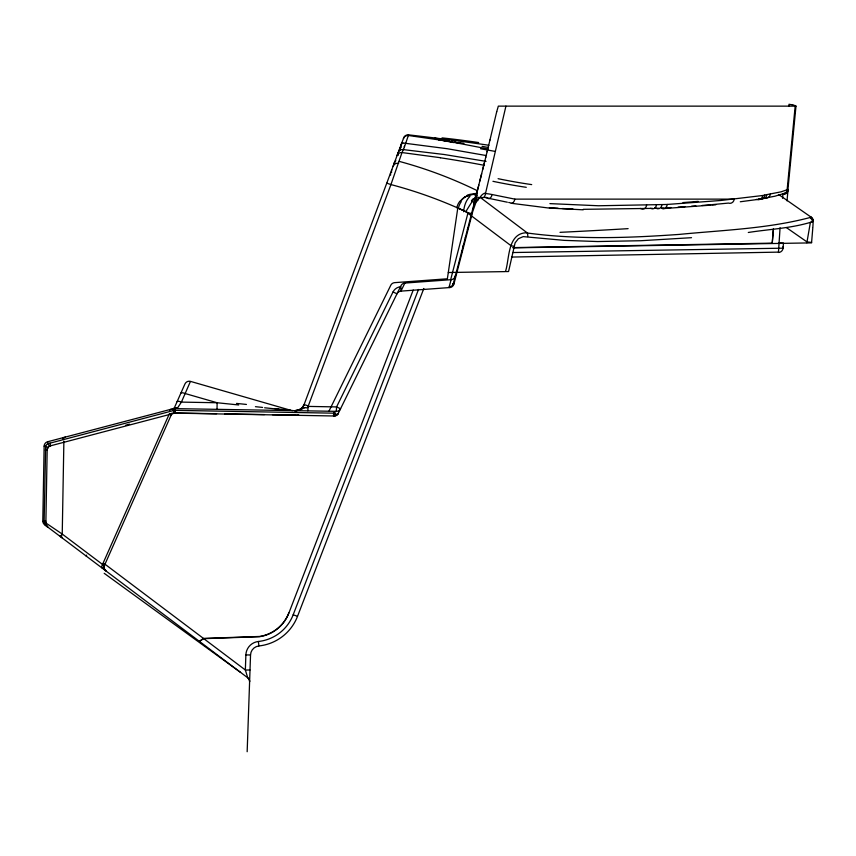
<?xml version="1.0" encoding="UTF-8"?>
<svg xmlns="http://www.w3.org/2000/svg" width="856" height="856" viewBox="0 0 856 856"><rect width="100%" height="100%" fill="white"/><g stroke="black" fill="none" stroke-linecap="round" stroke-linejoin="round"><path stroke-width="1.28" d="M778.511 252.124L511.685 257.057M811.007 218.655L811.188 217.221L778.564 194.462M418.52 289.446L293.18 614.779A42.062 42.03 -2 0 1 258.394 641.486A14.028 14.017 -2 0 0 245.875 654.936L245.351 669.991L247.748 677.802A4.676 4.58 30.9 0 1 249.599 681.697A4.676 4.676 0 0 0 247.748 677.802L44.662 524.749A4.676 4.676 0 0 1 42.8 520.93L44.138 446.179A4.676 4.676 0 0 1 47.615 441.75L175.673 408.045A5.329 4.473 57.8 0 1 177.524 408.023M48.075 443.59A4.055 4.045 -29.8 0 0 45.742 446.286A16.189 16.039 54.5 0 0 45.657 446.864L44.105 522.267M457.8 266.569L455.274 276.188A4.697 4.687 -40.9 0 1 451.069 279.687L404.867 283.069A4.708 4.697 -40.9 0 0 400.983 285.69L338.281 413.373A4.665 4.654 -40.9 0 1 334 415.984L175.298 413.148A4.676 4.665 -40.9 0 0 174.025 413.309L50.643 445.783A4.665 4.654 -40.9 0 0 47.166 450.213L45.86 523.241A4.28 2.739 -65.1 0 0 45.828 523.722L46.32 525.338A3.51 2.087 -25.6 0 0 44.897 524.471L44.116 522.385A3.51 0.942 1 0 1 45.86 523.241A4.697 4.687 -40.9 0 0 47.722 527.05A21.25 20.03 -50.1 0 1 44.812 524.557L44.897 524.471M174.924 413.148L174.956 408.483A10.679 9.994 76.2 0 0 172.837 408.772A4.676 2.771 75.3 0 0 171.767 409.575M175.298 413.138L175.352 410.345L333.615 413.17L336.269 411.362A4.676 4.676 0 0 0 340.56 408.74L336.569 406.921L308.106 406.407L307.828 410.827M217.017 409.221L217.135 402.748L185.206 393.546A4.676 1.327 23.9 0 0 180.905 393.086M272.476 414.721L295.106 414.775M333.615 413.17L333.562 415.941M174.357 413.191L173.543 408.601M295.17 411.276L295.192 410.634A9.32 9.266 -40.9 0 0 304.115 404.546L308.288 405.937L390.935 184.575L401.999 152.561L440.401 157.707M247.159 751.728L250.541 654.936A9.352 9.341 -2 0 1 258.897 645.959A46.738 46.706 -2 0 0 297.535 616.299L423.838 288.472M788.879 106.401L789.007 104.272L790.709 104.56M782.748 196.302L782.93 193.595A4.676 4.676 0 0 0 788.002 189.347L787.777 192.611M812.879 226.904L813.189 221.533A4.676 4.676 0 0 0 811.178 217.167L811.188 217.221M812.826 227.621L811.563 242.879L513.001 247.855M773.364 229.215L772.23 243.147L512.99 247.619M772.23 243.393L773.428 228.745M780.073 227.75L778.478 251.921M806.866 242.794L810.407 222.228M782.705 196.752L782.566 198.282M787.017 200.871L787.723 193.146M795.973 106.144L795.181 106.144L787.124 189.871A4.676 4.676 63.6 0 1 781.988 194.066L774.947 196.206L760.92 198.827M795.984 106.133L787.937 189.444A4.676 4.676 0 0 1 782.833 193.638L782.833 193.638M386.784 183.173L390.935 184.575A449.368 448.351 -40.9 0 1 457.789 207.987L447.367 278.789L394.659 282.651A4.708 4.697 -40.9 0 0 390.775 285.273L328.939 411.201M448.298 272.508L505.425 271.609C509.513 259.882 507.191 234.073 525.648 232.779C576.602 239.873 628.25 238.032 679.407 234.394C723.17 230.114 767.993 228.723 810.621 217.381M691.52 237.69L640.737 240.729L597.659 241.542L564.222 240.365L523.209 236.62L518.361 238.738L515.098 242.879L508.56 271.523L506.26 271.598M505.928 106.144L485.491 193.52A4.676 2.536 -85.8 0 1 481.757 197.34M496.694 111.794L498.331 106.133L795.181 106.144M496.705 111.74L489.921 140.159M487.107 151.737L488.583 145.648M488.519 145.937L489.953 140.01M485.673 157.558L487.214 151.287M484.443 162.554L479.809 181.14M485.834 156.916L482.773 169.295M481.639 173.811L474.021 203.953M336.312 411.297L336.569 406.921L393.011 291.971A9.427 9.405 -40.9 0 1 400.79 286.728L400.886 288.108M478.814 185.067L475.38 198.603M465.354 211.443L468.029 212.695L450.63 279.805M471.271 214.674L472.908 208.308M472.79 208.768L474.352 202.658M475.251 199.127A18.725 0.835 14.3 0 0 476.846 199.897L472.812 211.261L453.926 283.999A4.676 4.505 -75.5 0 1 449.882 287.541L400.908 291.126A4.826 4.783 -85 0 0 397.002 293.79L393.011 291.971M467.44 229.526L471.549 213.593L468.029 212.695M462.829 247.309L465.332 237.679M465.247 238.011L467.825 228.049M457.607 267.297L461.865 251.001M461.577 252.124L463.278 245.565M449.935 286.289L449.882 287.541A22.117 1.926 -4 0 1 449.133 287.049L451.069 279.687M449.143 287.049A4.676 4.654 14.7 0 0 453.338 283.593L455.467 275.439M488.819 145.242A2485.043 2485.043 0 0 0 408.58 134.863L404.011 148.131M403.444 138.501A4.676 4.676 0 0 1 408.387 135.494L408.408 135.451M408.387 135.494L446.885 141.026L487.995 148.976M47.401 448.822L47.733 448.062A3.51 0.631 28.6 0 0 45.742 446.286L44.17 446.19L44.972 445.987M304.575 407.724L301.515 409.168A18.436 17.056 60.5 0 1 295.192 410.602L295.684 410.613A9.352 9.33 -2 0 0 304.115 404.546L403.647 137.966M413.223 290.024L288.825 613.185A37.386 37.364 -2 0 1 259.518 636.714L203.664 638.662L199.544 641.251L203.364 638.426L259.507 636.468A37.386 37.364 -2 0 0 288.814 612.939M402.384 151.662L403.69 148.858M169.413 413.694L102.527 564.436A4.676 2.365 -53 0 0 102.42 568.277M105.951 570.941A4.676 4.676 0 0 1 104.496 565.313L172.099 412.945M173.993 408.665L184.939 383.991A4.676 4.676 0 0 1 190.514 381.391L290.484 410.217A9.341 9.341 0 0 0 292.902 410.58M86.092 555.961L86.67 555.095M404.867 283.069L400.929 291.147L400.897 288.44M190.364 381.594L181.408 402.106L177.524 407.991L174.752 408.462M460.507 201.481L460.956 200.882A17.366 13.311 -77.5 0 1 462.636 199.063L463.364 198.378A20.394 15.59 -77.1 0 1 464.615 197.394M787.873 189.497L781.068 191.84L766.58 194.676M465.407 196.848L467.216 195.821M467.44 195.714L466.584 196.152A21.881 16.671 -76.7 0 0 464.53 197.469M295.181 410.762A15.536 14.081 87.9 0 0 299.643 409.724A23.722 21.047 48.4 0 0 301.473 408.975L301.772 408.933M811.97 221.929L812.601 221.661M47.626 441.803L48.097 443.654L173.34 410.591L174.025 413.298M175.063 408.077L174.966 408.109A3.606 2.686 80.7 0 0 173.982 408.473M175.17 408.173L174.357 408.569A5.35 3.381 35.5 0 0 174.153 408.729M250.487 654.958L245.875 654.936M249.963 670.013L245.351 669.991L203.781 638.662M125.661 425.207L129.513 424.191M170.184 414.154L174.014 413.138A4.665 4.665 0 0 1 174.667 413.02M45.122 445.923L44.79 446.019M472.319 213.626L471.656 213.529M766.452 194.708L762.685 195.51A4.676 4.537 81.4 0 1 756.897 199.566L740.29 201.759M173.918 410.441L174.699 410.345M758.202 199.341L756.319 199.427M758.459 199.288L760.781 198.849M761.262 198.763L761.401 198.742A4.676 4.558 78.2 0 0 766.848 194.622M762.578 195.521L720.773 200.486L666.835 204.477M336.28 411.351L174.164 408.612A4.644 4.087 79.4 0 0 172.548 409.703M748.294 232.479C769.576 229.141 791.661 228.327 812.291 221.79A4.697 4.687 67.2 0 0 810.236 217.552M473.486 194.055L474.385 193.991M712.096 204.638L728.424 203.086A4.676 4.387 83.8 0 0 734.202 199.127L514.852 199.127L492.136 194.537A4.676 2.632 -76.6 0 1 487.62 198.111L485.973 197.244M715.777 204.787L662.833 208.639M710.159 204.798L702.134 205.461M691.573 206.243L695.864 205.932M174.924 408.483L174.945 408.483A9.341 9.341 0 0 0 172.837 408.783L173.073 409.607M684.939 206.692L678.102 207.131M671.051 207.548L666.225 207.815M666.61 204.488L598.515 205.761L549.916 203.621M663.785 207.944L661.313 208.072A4.676 4.034 86.7 0 0 667.241 204.445M658.639 208.222L654.562 208.329M652.572 208.372L583.268 209.324M512.947 252.531L783.047 248.186L782.769 246.945M295.106 415.128L295.844 415.117A14.017 14.006 -2 0 0 298.669 414.732M176.625 413.009L216.557 413.726M224.55 413.865L264.483 414.582M583.236 209.806L548.846 208.051L511.428 203.3M45.304 450.074L47.155 450.203M572.974 209.025L562.403 208.522M290.452 410.217L289.745 410.152M558.101 208.265L549.359 207.634M778.832 242.815L783.465 243.051L783.058 248.176A4.676 4.665 0 0 1 778.489 252.466L778.478 252.199M297.481 616.299L293.18 614.779M43.228 521.218L45.882 521.154M288.954 410.078L275.022 408.687M255.441 406.686L262.61 407.424M238.685 404.963L217.135 402.748L181.408 402.106A4.676 1.327 23.9 0 0 177.106 401.646M439.898 139.025L434.944 138.469L449.036 140.662M442.188 140.234L438.582 139.731L444.275 140.801M442.927 140.352L446.147 140.855M449.7 141.433L451.251 141.689M454.579 142.256L456.323 142.556M764.076 197.961L764.986 198.121A4.676 4.58 80.2 0 0 770.357 193.98M508.71 202.465L510.08 202.712A4.687 2.932 -80.1 0 0 514.852 199.127M459.993 143.209L460.945 143.38M444.564 140.855L446.447 141.197M790.998 104.614L792.752 104.956M507.33 202.219L487.62 198.111M446.789 141.261L448.908 141.657M486.048 161.367L444.093 154.497L403.337 149.618A4.676 3.724 20.5 0 0 398.511 151.715M449.657 141.796L451.626 142.171M482.024 146.312L488.519 147.553M304.169 404.546L304.212 404.61A9.437 9.341 -89 0 1 295.202 410.602M452.032 142.246L453.712 142.578M485.844 155.482L447.26 148.719L405.947 143.38A4.676 2.985 20.5 0 0 401.122 144.728M484.229 197.308L487.471 198.068M760.684 198.592L761.401 198.742M457.232 143.273L458.153 143.455M793.052 105.021L794.208 105.288M452.514 283.817L453.926 283.999A17.206 1.669 -8.2 0 1 453.338 283.593M758.609 199.031L759.154 199.148A4.676 4.548 77.3 0 0 764.708 195.072M513.932 246.335L510.968 245.661L465.857 211.667M811.595 242.441L806.941 241.884L786.471 227.632M794.86 105.47L795.566 105.769M640.342 208.425L641.165 208.725A4.687 3.938 87.8 0 0 646.633 204.905M650.592 208.318L650.87 208.425A4.687 3.991 87.8 0 0 656.509 204.659M654.605 207.634L656.178 208.308A4.676 4.023 -89.6 0 0 661.998 204.584M457.778 207.997L459.298 208.671M458.431 208.286L459.811 208.907M459.715 208.864L460.817 209.356M460.357 209.153L461.32 209.581M460.999 209.442L461.823 209.816M461.641 209.731L462.839 210.276M462.283 210.02L464.198 210.908M463.342 210.512L465.482 211.496M45.721 522.888L62.231 534.058L102.527 564.436A4.312 0.888 47.5 0 0 104.453 565.27M104.197 573.306L240.579 672.399M480.023 197.255L527.135 232.789A4.676 2.91 -81.7 0 1 527.681 236.577M103.822 563.323L203.471 638.426M49.573 446.169L48.097 443.654M49.969 443.066L50.643 445.773M258.887 645.948L258.394 641.476M173.458 408.622A4.676 4.676 0 0 1 174.731 408.473M458.431 208.136A13.536 10.636 -79.1 0 1 461.159 201.834M456.879 207.805A13.45 12.134 -86.9 0 1 460.089 201.032M305.988 407.991A10.668 3.831 -15 0 1 308.449 407.146M63.836 441.108A4.676 2.622 75.3 0 0 63.879 441.471L62.231 534.058A4.676 2.365 -53 0 0 62.124 537.91M64.382 437.844A4.676 2.622 75.3 0 1 65.398 437.063M301.473 408.965A23.775 21.09 48.3 0 1 299.632 409.714M390.657 175.052A4.676 4.665 20.5 0 1 390.711 172.644M394.177 164.63A4.676 4.665 20.5 0 1 394.455 162.587A4.676 4.665 20.5 0 1 395.868 160.65M398.415 155.161A4.676 3.103 20.5 0 1 398.072 152.882M399.848 150.121A4.676 2.975 20.5 0 1 399.741 148.42M400.64 147.788A4.676 4.676 0 0 1 400.875 145.402M391.609 172.495A4.676 4.665 20.5 0 1 391.77 169.766M400.929 147.532A4.676 4.676 0 0 1 401.09 144.792M394.413 163.988A4.676 4.665 20.5 0 1 394.691 161.945M400.201 149.746A4.676 2.996 20.5 0 1 399.977 147.788M398.404 154.551A4.676 3.157 20.5 0 1 398.222 152.507M393.065 166.299A4.676 4.654 20.5 0 1 398.629 163.421M397.409 154.669A4.676 4.676 20.5 0 1 398.404 153.085M398.8 150.934A4.676 3.734 20.5 0 1 400.137 149.34M401.378 144.033A4.676 3.039 20.5 0 1 402.812 142.685M403.679 137.88A4.676 4.676 0 0 1 408.58 134.863M397.077 155.557A4.676 4.665 20.5 0 1 401.999 152.561M62.756 438.796A4.676 2.771 75.3 0 1 64.157 437.395M399.206 161.377A434.72 429.391 -24.2 0 1 476.974 190.535M440.391 157.782A1050.098 1050.098 0 0 1 484.475 165.369M246.432 404.439A313.243 1.926 5.9 0 1 236.459 403.411M278.885 409.243A133.75 1.198 5.9 0 1 264.632 407.788M170.804 414.903A4.676 1.327 23.9 0 1 170.943 415.545M103.951 564.19A4.676 1.338 23.9 0 1 104.496 565.313M169.67 410.527A4.676 2.622 75.3 0 1 170.933 409.286M60.904 536.99A4.676 2.461 -53 0 1 60.284 535.492M103.897 568.769A7.832 7.704 -53 0 0 106.091 570.706A7.832 5.232 -53 0 1 104.047 565.987M474.299 194.858A32.036 24.107 62.3 0 1 477.338 195.254M467.301 195.168A27.21 21.657 87.6 0 1 473.71 193.959M460.774 200.636A19.11 14.841 -78.4 0 1 465.354 196.666M104.025 565.484A4.676 0.909 16.1 0 1 104.272 565.912M404.481 146.151A26.151 2.183 -71.1 0 1 404.171 146.879M304.661 407.798A19.816 11.417 -10.2 0 1 305.25 407.542M442.028 137.891A96.942 5.232 9.4 0 1 478.643 142.535M451.829 140.438A74.6 1.445 8.5 0 1 455.863 140.972M440.187 138.843A67.688 1.07 8.4 0 1 446.672 139.646M434.655 138.287A58.069 0.535 8 0 1 438.497 138.693M458.281 142.503A67.731 1.188 10 0 1 463.92 143.434M480.537 148.762A89.078 2.782 10.7 0 1 495.228 151.416M335.252 413.865A4.708 0.995 23.2 0 1 333.615 413.266M335.113 413.716A3.51 1.145 -89 0 1 334 415.984A4.772 4.687 32.6 0 0 338.27 413.362M47.765 526.964A13.857 7.415 -60.5 0 1 46.556 525.081M49.637 446.265A4.569 4.376 -17 0 1 50.14 446.03M47.487 447.977A4.023 3.692 -35.4 0 1 49.466 445.912M46.952 450.096A3.82 3.178 82.2 0 1 47.133 449.004M338.206 413.33A4.687 2.172 37 0 1 335.199 413.972M485.48 193.563A60.305 49.231 -61.5 0 1 492.125 194.569M479.531 198.464A13.332 9.405 84.4 0 1 485.395 192.964M531.694 184.607A393.856 135.644 26.4 0 1 498.096 178.69M463.61 211.753A21.165 13.503 89.1 0 1 469.965 196.399M467.397 196.473A26.836 20.662 -78.5 0 1 473.496 194.366M474.331 193.627A31.875 25.348 82 0 1 477.241 193.403M475.968 196.313A18.693 0.845 14.3 0 0 478.365 197.372A4.676 2.91 40.6 0 1 473.357 199.298A13.568 8.828 35.3 0 1 476.92 198.325M477.637 200.807A20.277 12.401 -86.6 0 1 478.943 198.325M476.846 199.897A4.687 2.504 30.1 0 1 471.87 201.31M787.969 190.374A4.676 4.494 4.5 0 1 782.898 194.43M698.186 201.374A853.796 30.741 -0.5 0 1 682.981 202.583M526.269 187.314A394.851 137.538 26.7 0 1 492.949 181.311M471.453 200.818A15.29 11.117 76.8 0 1 473.101 198.859M465.835 211.657A23.54 1.573 -59 0 1 476.931 194.794M811.049 217.21A4.676 4.676 0 0 1 813.04 221.49M628.122 228.648A918.649 40.949 -0.1 0 1 560.006 232.34"/></g></svg>
